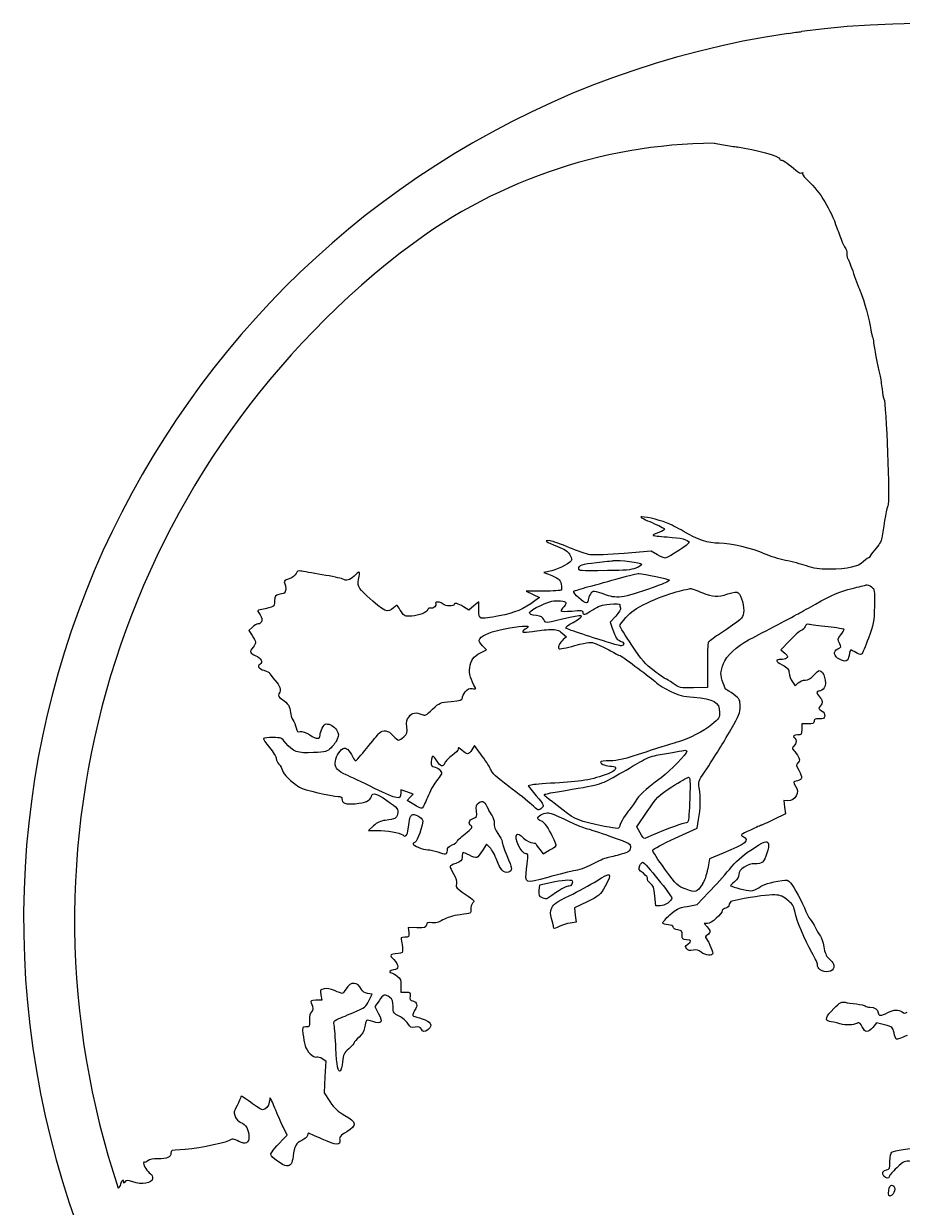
# Model space of a CAD drawing. Header units: millimetres. Extents: x -230 to 23, y -46 to 207.
# Drawn here: x -229.7 to -105.8, y 40.3 to 207.3 of the extents above; entities that cross this region are included whole.
import ezdxf

# ---------------------------------------------------------------- set-up
doc = ezdxf.new("R2010")
doc.units = ezdxf.units.MM
doc.layers.get('0').update_dxf_attribs({"linetype": 'CONTINUOUS'})

msp = doc.modelspace()

# ---------------------------------------------------------------- linework, layer by layer
for p, q in [((-132.31, 190.43), (-131.01, 190.21)), ((-141.23, 132.89), (-145.03, 132.57)), ((-140.34, 132.37), (-141.23, 132.89)), ((-155.24, 130.12), (-156.36, 129.89)), ((-156.36, 129.89), (-155.69, 129.62)), ((-158.87, 127.24), (-156.96, 126.35)), ((-156.42, 127.24), (-158.87, 127.24)), ((-112.83, 127.62), (-112.83, 127.62)), ((-165.53, 125.72), (-166.24, 125.15)), ((-165.53, 124.64), (-165.53, 125.72)), ((-156.96, 126.35), (-157.63, 125.85)), ((-166.94, 124.57), (-167.68, 125.03)), ((-166.24, 125.15), (-166.94, 124.57)), ((-146.21, 123.71), (-147, 122.85)), ((-197.48, 122.14), (-197.98, 121.68)), ((-147, 122.85), (-146.71, 122.01)), ((-197.98, 121.68), (-197.49, 120.96)), ((-153.76, 121.32), (-153.15, 120.81)), ((-153.15, 120.81), (-153.61, 120.41)), ((-121.68, 120.25), (-122.91, 118.96)), ((-165.3, 118.53), (-164.44, 118.97)), ((-164.44, 118.97), (-165, 119.53)), ((-122.91, 118.96), (-122.36, 118.47)), ((-133.27, 116.73), (-133.24, 113.66)), ((-133.24, 113.66), (-135.22, 113.61)), ((-121.29, 114.45), (-120.89, 113.89)), ((-120.89, 113.89), (-120.47, 114.29)), ((-119.97, 108.51), (-119.97, 107.74)), ((-119.1, 108.51), (-119.97, 108.51)), ((-166.16, 105.44), (-166.52, 104.86)), ((-165.06, 103.97), (-166.16, 105.44)), ((-176.54, 99.23), (-176.54, 98.78)), ((-175.67, 98.91), (-176.54, 99.23)), ((-174.81, 98.59), (-175.67, 98.91)), ((-175.21, 98.16), (-174.81, 98.59)), ((-157.95, 99.91), (-158.57, 99.78)), ((-158.57, 99.78), (-157.43, 98.38)), ((-175.62, 97.72), (-175.21, 98.16)), ((-174.69, 97.13), (-175.62, 97.72)), ((-122.51, 97.68), (-122.38, 96.74)), ((-121.92, 97.66), (-122.51, 97.68)), ((-143.21, 94.01), (-141.77, 96.14)), ((-122.26, 95.8), (-123.92, 95.01)), ((-122.38, 96.74), (-122.26, 95.8)), ((-180.37, 94.12), (-181.08, 93.45)), ((-142.78, 93.14), (-143.21, 94.01)), ((-137.83, 92.4), (-134.74, 93.82)), ((-134.74, 93.82), (-134.51, 95.04)), ((-181.08, 93.45), (-179.82, 93.49)), ((-164.44, 91.54), (-164.99, 90.65)), ((-163.95, 91.04), (-164.44, 91.54)), ((-156.94, 90.78), (-156.45, 90.2)), ((-156.45, 90.2), (-155.59, 90.69)), ((-131.05, 90.28), (-132.98, 89.49)), ((-132.98, 89.49), (-133.22, 88.08)), ((-157, 85), (-156.94, 85.8)), ((-156.94, 85.8), (-155.4, 86.14)), ((-140.57, 82.84), (-140.7, 84.23)), ((-134.74, 83.03), (-133.1, 84.73)), ((-150.25, 83.42), (-152.05, 82.55)), ((-152.05, 82.55), (-151.93, 81.55)), ((-139.92, 82.84), (-140.57, 82.84)), ((-136.14, 82.77), (-134.74, 83.03)), ((-151.8, 80.56), (-152.64, 80.42)), ((-151.93, 81.55), (-151.8, 80.56)), ((-133.75, 80.33), (-133.33, 79.88)), ((-133.26, 80.33), (-133.75, 80.33)), ((-175.48, 79.81), (-175.42, 79.1)), ((-174.26, 79.76), (-175.48, 79.81)), ((-187.83, 70.27), (-187.7, 69.52)), ((-180.6, 70.38), (-181.22, 70.48)), ((-181.03, 69.46), (-180.6, 70.38)), ((-176.51, 71.58), (-176.52, 70.67)), ((-176.52, 70.67), (-175.83, 70.67)), ((-187.7, 69.52), (-188.51, 69.52)), ((-179.6, 69.45), (-180.18, 68.62)), ((-180.18, 68.62), (-179.67, 67.62)), ((-109.4, 66.32), (-109.92, 65.7)), ((-108.27, 66.04), (-109.4, 66.32)), ((-187.62, 61.31), (-187.12, 60.99)), ((-187.12, 60.99), (-187.25, 58.73)), ((-187.25, 58.73), (-187.37, 56.48)), ((-187.37, 56.48), (-186.54, 55.23)), ((-193.21, 49.83), (-192.56, 50.51)), ((-192.56, 50.51), (-193.13, 51.66))]:
    msp.add_line(p, q)
for centre, radius, start, end in [((-103.32, 80.86), 126.43, -261.5563, 97.5768), ((-131.77, 117.88), 72.55, 90.4273, 128.1721), ((-103.32, 80.86), 119.24, 127.9265, 198.5041)]:
    msp.add_arc(centre, radius, start, end)
for centre, major_axis, ratio, start_param, end_param in [((-112.32, 109.97), (-5.49, 3.06), 0.158502, 6.005717, 6.738918), ((-127.1, 93.55), (-1.44, -0.67), 0.017486, 3.175556, 4.78404), ((-136.4, 93.53), (-1.49, 8.3), 0.362904, 3.491176, 3.933409), ((-115.28, 69.85), (-4.32, 2.65), 0.617582, 2.0811, 2.708379)]:
    msp.add_ellipse(centre, major_axis=major_axis, ratio=ratio, start_param=start_param, end_param=end_param)
for points in [[(-121.88, 205.92), (-121.12, 206.03), (-120.41, 206.13), (-119.99, 206.19)], [(-131.01, 190.21), (-130.3, 190.09), (-129.42, 189.95), (-129.05, 189.9)], [(-129.05, 189.9), (-126.44, 189.55), (-123.06, 188.59), (-123.06, 188.2)], [(-123.06, 188.2), (-123.06, 188.12), (-122.97, 188.05), (-122.86, 188.05)], [(-122.86, 188.05), (-122.61, 188.05), (-121.6, 187.36), (-120.81, 186.64)], [(-120.81, 186.64), (-120.44, 186.3), (-120.1, 186.14), (-119.96, 186.23)], [(-119.96, 186.23), (-119.82, 186.32), (-119.77, 186.3), (-119.84, 186.18)], [(-119.84, 186.18), (-119.91, 186.07), (-119.72, 185.77), (-119.44, 185.51)], [(-119.44, 185.51), (-117.59, 183.82), (-116.13, 181.59), (-115.18, 178.98)], [(-115.18, 178.98), (-114.97, 178.4), (-114.62, 177.46), (-114.42, 176.89)], [(-114.42, 176.89), (-114.21, 176.33), (-113.94, 175.77), (-113.82, 175.65)], [(-113.82, 175.65), (-113.7, 175.53), (-113.6, 175.16), (-113.6, 174.83)], [(-113.6, 174.83), (-113.6, 174.5), (-113.52, 174.15), (-113.43, 174.05)], [(-113.43, 174.05), (-113.34, 173.95), (-112.98, 173.04), (-112.64, 172.03)], [(-112.64, 172.03), (-112.29, 171.02), (-111.84, 169.82), (-111.64, 169.36)], [(-111.64, 169.36), (-111.23, 168.43), (-110.42, 165.47), (-110.21, 164.11)], [(-110.21, 164.11), (-110.14, 163.64), (-110.04, 163.17), (-109.98, 163.08)], [(-109.98, 163.08), (-109.92, 162.98), (-109.85, 162.63), (-109.82, 162.3)], [(-109.82, 162.3), (-109.77, 161.66), (-109.3, 159.19), (-108.96, 157.74)], [(-108.96, 157.74), (-108.84, 157.27), (-108.7, 156.35), (-108.64, 155.72)], [(-108.64, 155.72), (-108.58, 155.08), (-108.46, 154.46), (-108.37, 154.35)], [(-108.37, 154.35), (-108.04, 153.94), (-107.52, 139.6), (-107.81, 139.26)], [(-107.81, 139.26), (-107.93, 139.13), (-108.3, 137.17), (-108.68, 134.74)], [(-139.06, 136.88), (-140.17, 137.32), (-142.51, 137.85), (-142.66, 137.7)], [(-142.66, 137.7), (-142.71, 137.64), (-142, 137.28), (-141.08, 136.9)], [(-141.08, 136.9), (-140.16, 136.52), (-139.37, 136.11), (-139.33, 136)], [(-140.05, 135.54), (-140.49, 135.4), (-140.88, 135.22), (-140.93, 135.14)], [(-139.33, 136), (-139.3, 135.89), (-139.62, 135.68), (-140.05, 135.54)], [(-136.71, 135.7), (-137.45, 136.13), (-138.51, 136.67), (-139.06, 136.88)], [(-131.6, 134), (-133.24, 134), (-134.53, 134.43), (-136.71, 135.7)], [(-155.46, 134.33), (-156.46, 134.48), (-156.06, 134.17), (-154.43, 133.55)], [(-152.75, 133.36), (-153.85, 133.83), (-155.06, 134.27), (-155.46, 134.33)], [(-140.93, 135.14), (-140.98, 135.06), (-140.08, 134.95), (-138.94, 134.88)], [(-135.87, 134.09), (-135.81, 133.91), (-138.67, 132.05), (-139.22, 131.91)], [(-138.94, 134.88), (-136.96, 134.76), (-136.01, 134.52), (-135.87, 134.09)], [(-125.13, 132.47), (-126.99, 133.3), (-129.93, 134), (-131.6, 134)], [(-108.68, 134.74), (-108.75, 134.27), (-109.08, 133.7), (-109.64, 133.07)], [(-154.43, 133.55), (-153.41, 133.16), (-153, 132.89), (-152.74, 132.44)], [(-149.8, 132.38), (-150.33, 132.45), (-151.66, 132.89), (-152.75, 133.36)], [(-152.74, 132.44), (-152.56, 132.11), (-152.41, 131.77), (-152.41, 131.68)], [(-145.03, 132.57), (-147.12, 132.39), (-149.27, 132.31), (-149.8, 132.38)], [(-139.22, 131.91), (-139.35, 131.88), (-139.85, 132.08), (-140.34, 132.37)], [(-122.26, 131.58), (-123.15, 131.76), (-124.44, 132.16), (-125.13, 132.47)], [(-110.45, 131.97), (-110.52, 132.03), (-110.89, 131.78), (-111.27, 131.42)], [(-110.41, 132), (-110.36, 131.93), (-110.38, 131.92), (-110.45, 131.97)], [(-109.64, 133.07), (-110.11, 132.55), (-110.46, 132.06), (-110.41, 132)], [(-152.41, 131.68), (-152.41, 131.32), (-154.18, 130.35), (-155.24, 130.12)], [(-151.44, 130.4), (-151.44, 130.9), (-150.95, 131.07), (-148.93, 131.28)], [(-147.39, 130.13), (-151.51, 130.1), (-151.44, 130.09), (-151.44, 130.4)], [(-148.93, 131.28), (-147.81, 131.4), (-146.73, 131.52), (-146.52, 131.55)], [(-143.38, 130.48), (-144.03, 130.22), (-144.88, 130.15), (-147.39, 130.13)], [(-146.52, 131.55), (-145.76, 131.67), (-142.56, 131.24), (-142.56, 131.03)], [(-142.56, 131.03), (-142.56, 130.91), (-142.93, 130.66), (-143.38, 130.48)], [(-119.3, 130.79), (-120.04, 131.04), (-121.37, 131.4), (-122.26, 131.58)], [(-116.11, 130.33), (-117.59, 130.32), (-118.2, 130.41), (-119.3, 130.79)], [(-111.27, 131.42), (-112.09, 130.64), (-113.31, 130.37), (-116.11, 130.33)], [(-192.31, 128.98), (-192.95, 128.74), (-193.08, 128.62), (-192.94, 128.39)], [(-191.31, 129.72), (-191.42, 129.46), (-191.83, 129.15), (-192.31, 128.98)], [(-190.63, 130.07), (-191, 130.14), (-191.16, 130.06), (-191.31, 129.72)], [(-187.64, 129.55), (-189.02, 129.78), (-190.37, 130.01), (-190.63, 130.07)], [(-184.79, 128.96), (-184.98, 129.06), (-186.26, 129.32), (-187.64, 129.55)], [(-183.13, 129.36), (-183.73, 128.77), (-184.21, 128.65), (-184.79, 128.96)], [(-182.42, 129.32), (-182.26, 130.09), (-182.39, 130.1), (-183.13, 129.36)], [(-181.33, 126.6), (-182.61, 127.77), (-182.69, 127.98), (-182.42, 129.32)], [(-155.69, 129.62), (-154.32, 129.1), (-154.06, 128.89), (-153.92, 128.21)], [(-149.99, 127.89), (-148.93, 128.17), (-146.98, 128.7), (-145.66, 129.07)], [(-145.66, 129.07), (-144.34, 129.44), (-143.12, 129.74), (-142.96, 129.73)], [(-142.96, 129.73), (-142.17, 129.68), (-138.8, 128.96), (-138.65, 128.82)], [(-138.65, 128.82), (-138.56, 128.72), (-139.19, 128.39), (-140.09, 128.06)], [(-193, 126.96), (-193.13, 126.92), (-193.47, 126.84), (-193.76, 126.77)], [(-192.94, 128.39), (-192.68, 127.98), (-192.72, 127.05), (-193, 126.96)], [(-153.88, 127.39), (-153.93, 127.31), (-155.08, 127.24), (-156.42, 127.24)], [(-153.92, 128.21), (-153.85, 127.84), (-153.83, 127.47), (-153.88, 127.39)], [(-150.34, 125.59), (-150.67, 125.46), (-152.34, 127), (-152.1, 127.22)], [(-152.1, 127.22), (-152, 127.31), (-151.05, 127.61), (-149.99, 127.89)], [(-147.53, 126.68), (-149.33, 127.32), (-149.43, 127.32), (-149.78, 126.83)], [(-140.09, 128.06), (-144.88, 126.31), (-145.92, 126.12), (-147.53, 126.68)], [(-141.73, 125.59), (-140.46, 126.22), (-138.78, 126.85), (-137.66, 127.14)], [(-137.66, 127.14), (-136.62, 127.41), (-135.7, 127.62), (-135.64, 127.62)], [(-135.64, 127.62), (-135.57, 127.62), (-134.86, 127.36), (-134.06, 127.04)], [(-134.06, 127.04), (-132.36, 126.37), (-131.98, 126.35), (-130.38, 126.85)], [(-130.38, 126.85), (-129.52, 127.11), (-129.09, 127.16), (-128.92, 127.02)], [(-128.92, 127.02), (-128.48, 126.66), (-128.04, 124.97), (-128.17, 124.17)], [(-118.04, 125.4), (-115.67, 126.72), (-114.56, 127.19), (-112.83, 127.62)], [(-112.83, 127.62), (-111.93, 127.85), (-111.05, 128.07), (-110.88, 128.12)], [(-110.88, 128.12), (-110.71, 128.17), (-110.36, 128.05), (-110.11, 127.85)], [(-110.11, 127.85), (-109.67, 127.49), (-109.66, 127.4), (-109.71, 125.1)], [(-194.34, 125.85), (-194.4, 124.96), (-194.23, 125.06), (-196.4, 124.61)], [(-193.76, 126.77), (-194.21, 126.67), (-194.29, 126.55), (-194.34, 125.85)], [(-177.58, 124.89), (-178.4, 124.08), (-178.78, 124.26), (-181.33, 126.6)], [(-176.98, 125.17), (-177.03, 125.32), (-177.25, 125.22), (-177.58, 124.89)], [(-171.61, 125.49), (-171.42, 125.19), (-171.91, 124.71), (-172.3, 124.83)], [(-170.55, 125.4), (-170.82, 125.73), (-171.81, 125.82), (-171.61, 125.49)], [(-169.01, 125.35), (-169.01, 125.06), (-170.3, 125.1), (-170.55, 125.4)], [(-167.68, 125.03), (-168.42, 125.5), (-169.01, 125.64), (-169.01, 125.35)], [(-157.63, 125.85), (-159.16, 124.7), (-160.41, 124.18), (-162.65, 123.75)], [(-156.78, 125.23), (-155.76, 125.72), (-155.15, 125.89), (-154.4, 125.89)], [(-154.4, 125.89), (-153.23, 125.89), (-152.98, 125.64), (-153.54, 125.04)], [(-150.09, 126.03), (-150.09, 125.84), (-150.2, 125.64), (-150.34, 125.59)], [(-149.78, 126.83), (-149.95, 126.58), (-150.09, 126.23), (-150.09, 126.03)], [(-149.46, 124.61), (-148.64, 125.15), (-148.19, 125.29), (-147.05, 125.4)], [(-147.05, 125.4), (-146.18, 125.48), (-145.65, 125.45), (-145.65, 125.34)], [(-145.65, 125.34), (-145.65, 125.23), (-145.6, 125.02), (-145.54, 124.86)], [(-144.77, 123.52), (-144.06, 124.33), (-143.46, 124.74), (-141.73, 125.59)], [(-120.45, 124.06), (-119.92, 124.35), (-118.84, 124.96), (-118.04, 125.4)], [(-196.4, 124.61), (-196.81, 124.53), (-196.82, 124.49), (-196.57, 124.19)], [(-196.57, 124.19), (-195.95, 123.46), (-196.03, 122.61), (-196.73, 122.61)], [(-176.46, 124.31), (-176.7, 124.66), (-176.93, 125.05), (-176.98, 125.17)], [(-175, 123.73), (-175.97, 123.67), (-176.05, 123.7), (-176.46, 124.31)], [(-172.74, 124.65), (-172.92, 124.19), (-173.9, 123.79), (-175, 123.73)], [(-172.3, 124.83), (-172.49, 124.89), (-172.68, 124.82), (-172.74, 124.65)], [(-165.21, 123.44), (-165.46, 123.53), (-165.53, 123.81), (-165.53, 124.64)], [(-162.65, 123.75), (-163.88, 123.51), (-165.03, 123.37), (-165.21, 123.44)], [(-157.37, 123.78), (-158.85, 123.98), (-158.72, 124.3), (-156.78, 125.23)], [(-156.37, 123.23), (-156.51, 123.55), (-156.77, 123.7), (-157.37, 123.78)], [(-153.54, 125.04), (-153.77, 124.8), (-153.95, 124.54), (-153.95, 124.45)], [(-153.95, 124.45), (-153.95, 124.37), (-153.26, 124.36), (-152.41, 124.43)], [(-152.23, 122.83), (-150.28, 123.9), (-150.7, 124.03), (-153.72, 123.28)], [(-152.41, 124.43), (-151.07, 124.55), (-150.86, 124.52), (-150.86, 124.26)], [(-150.86, 124.26), (-150.86, 123.81), (-150.58, 123.88), (-149.46, 124.61)], [(-145.54, 124.86), (-145.47, 124.68), (-145.73, 124.23), (-146.21, 123.71)], [(-128.17, 124.17), (-128.31, 123.37), (-128.32, 123.36), (-131.73, 121.09)], [(-123.93, 122.21), (-122.55, 122.93), (-120.99, 123.76), (-120.45, 124.06)], [(-109.71, 125.1), (-109.77, 122.87), (-109.82, 122.6), (-110.56, 120.59)], [(-196.73, 122.61), (-196.87, 122.61), (-197.21, 122.4), (-197.48, 122.14)], [(-162.5, 121.8), (-160.8, 122.2), (-158.58, 122.45), (-158.58, 122.23)], [(-158.58, 122.23), (-158.58, 122.17), (-158.76, 122.01), (-158.97, 121.88)], [(-153.72, 123.28), (-156.1, 122.69), (-156.13, 122.69), (-156.37, 123.23)], [(-153.25, 122.02), (-153.34, 122.11), (-152.88, 122.47), (-152.23, 122.83)], [(-150.86, 121.15), (-152.08, 121.54), (-153.16, 121.93), (-153.25, 122.02)], [(-146.71, 122.01), (-146.25, 120.68), (-146.02, 120.33), (-145.53, 120.2)], [(-145.64, 122.32), (-145.64, 122.43), (-145.25, 122.97), (-144.77, 123.52)], [(-143.94, 119.61), (-144.87, 120.99), (-145.63, 122.21), (-145.64, 122.32)], [(-127.47, 120.36), (-126.9, 120.66), (-125.31, 121.49), (-123.93, 122.21)], [(-119.48, 122.25), (-119.55, 122.04), (-119.79, 121.79), (-120.03, 121.7)], [(-118.94, 122.54), (-119.24, 122.61), (-119.39, 122.53), (-119.48, 122.25)], [(-116.26, 122.2), (-117.5, 122.34), (-118.71, 122.49), (-118.94, 122.54)], [(-113.99, 121.83), (-113.99, 121.9), (-115.01, 122.06), (-116.26, 122.2)], [(-197.49, 120.96), (-196.91, 120.1), (-196.9, 119.95), (-197.39, 119.32)], [(-165.49, 120.34), (-165.32, 120.84), (-164.14, 121.42), (-162.5, 121.8)], [(-165, 119.53), (-165.31, 119.84), (-165.53, 120.21), (-165.49, 120.34)], [(-158.97, 121.88), (-159.7, 121.42), (-159.35, 121.31), (-157.96, 121.56)], [(-157.96, 121.56), (-157.19, 121.7), (-156.06, 121.82), (-155.46, 121.82)], [(-155.46, 121.82), (-154.55, 121.83), (-154.26, 121.75), (-153.76, 121.32)], [(-153.61, 120.41), (-154.11, 119.97), (-154.4, 119.39), (-154.24, 119.13)], [(-147.22, 119.98), (-148, 120.23), (-149.64, 120.75), (-150.86, 121.15)], [(-131.73, 121.09), (-132.43, 120.62), (-133.07, 120.14), (-133.15, 120.02)], [(-131.02, 117.02), (-130.63, 118.05), (-129.09, 119.49), (-127.47, 120.36)], [(-120.03, 121.7), (-120.26, 121.62), (-121.01, 120.96), (-121.68, 120.25)], [(-114.65, 119.88), (-114.92, 120.4), (-114.9, 120.47), (-114.46, 121.07)], [(-114.46, 121.07), (-114.2, 121.43), (-113.99, 121.77), (-113.99, 121.83)], [(-110.56, 120.59), (-111, 119.42), (-111.44, 118.4), (-111.54, 118.33)], [(-197.39, 119.32), (-197.92, 118.65), (-197.87, 118.5), (-197, 118.13)], [(-154.24, 119.13), (-154.19, 119.05), (-153.17, 119.24), (-151.99, 119.55)], [(-151.99, 119.55), (-149.86, 120.12), (-149.82, 120.12), (-148.96, 119.79)], [(-148.96, 119.79), (-148.49, 119.61), (-147.58, 119.17), (-146.95, 118.81)], [(-145.43, 119.52), (-145.63, 119.52), (-146.43, 119.72), (-147.22, 119.98)], [(-146.95, 118.81), (-146.32, 118.46), (-145.74, 118.17), (-145.65, 118.17)], [(-145.53, 120.2), (-144.99, 120.07), (-144.91, 119.52), (-145.43, 119.52)], [(-140.81, 116), (-142.02, 116.93), (-142.53, 117.51), (-143.94, 119.61)], [(-133.15, 120.02), (-133.23, 119.9), (-133.29, 118.42), (-133.27, 116.73)], [(-114.63, 117.62), (-115.48, 118.06), (-115.58, 118.77), (-114.85, 119.1)], [(-114.85, 119.1), (-114.38, 119.31), (-114.37, 119.35), (-114.65, 119.88)], [(-113.04, 118.94), (-113.11, 118.94), (-113.22, 118.59), (-113.29, 118.17)], [(-112.33, 118.57), (-112.65, 118.77), (-112.98, 118.94), (-113.04, 118.94)], [(-111.54, 118.33), (-111.64, 118.26), (-112, 118.37), (-112.33, 118.57)], [(-197, 118.13), (-196.24, 117.81), (-195.95, 117.2), (-196.42, 116.91)], [(-196.42, 116.91), (-196.84, 116.66), (-196.58, 116.29), (-195.84, 116.07)], [(-166.81, 116.4), (-166.65, 117.55), (-166.34, 117.99), (-165.3, 118.53)], [(-145.65, 118.17), (-145.46, 118.17), (-141.75, 115.42), (-140.66, 114.47)], [(-131.36, 115.64), (-131.36, 115.92), (-131.21, 116.54), (-131.02, 117.02)], [(-122.88, 117.59), (-123.73, 117.59), (-123.68, 117.34), (-122.73, 116.83)], [(-122.1, 117.79), (-122.25, 117.68), (-122.61, 117.59), (-122.88, 117.59)], [(-122.36, 118.47), (-121.89, 118.06), (-121.85, 117.95), (-122.1, 117.79)], [(-113.29, 118.17), (-113.42, 117.33), (-113.79, 117.18), (-114.63, 117.62)], [(-195.84, 116.07), (-195.42, 115.94), (-195.07, 115.77), (-195.07, 115.68)], [(-195.07, 115.68), (-195.07, 115.6), (-194.73, 115.15), (-194.3, 114.68)], [(-165.97, 113.52), (-166.68, 114.76), (-166.92, 115.6), (-166.81, 116.4)], [(-139.2, 114.89), (-139.3, 114.9), (-140.02, 115.4), (-140.81, 116)], [(-130.6, 113.34), (-130.8, 113.34), (-131.36, 115.03), (-131.36, 115.64)], [(-122.73, 116.83), (-121.94, 116.4), (-121.8, 116.24), (-121.74, 115.67)], [(-121.74, 115.67), (-121.71, 115.3), (-121.5, 114.75), (-121.29, 114.45)], [(-119.46, 114.69), (-119.04, 114.69), (-118.7, 114.88), (-118.26, 115.37)], [(-118.26, 115.37), (-117.92, 115.74), (-117.58, 116.04), (-117.51, 116.04)], [(-117.51, 116.04), (-116.84, 116.03), (-116.34, 114.28), (-116.8, 113.58)], [(-194.3, 114.68), (-193.51, 113.8), (-193.39, 113.39), (-193.73, 112.75)], [(-140.66, 114.47), (-140.19, 114.07), (-139.19, 113.44), (-138.43, 113.08)], [(-138.11, 114.22), (-138.62, 114.59), (-139.11, 114.89), (-139.2, 114.89)], [(-135.22, 113.61), (-137.19, 113.56), (-137.19, 113.56), (-138.11, 114.22)], [(-120.47, 114.29), (-120.23, 114.51), (-119.78, 114.69), (-119.46, 114.69)], [(-116.8, 113.58), (-116.96, 113.34), (-117.26, 113.15), (-117.47, 113.15)], [(-193.73, 112.75), (-193.89, 112.44), (-193.81, 112.31), (-193.25, 111.94)], [(-193.25, 111.94), (-192.47, 111.44), (-192.14, 110.91), (-192.1, 110.12)], [(-169.44, 111.68), (-168.09, 111.8), (-167.85, 111.87), (-167.85, 112.17)], [(-167.85, 112.17), (-167.85, 112.36), (-167.66, 112.75), (-167.44, 113.04)], [(-167.44, 113.04), (-167.12, 113.45), (-166.9, 113.55), (-166.47, 113.49)], [(-166.47, 113.49), (-166.16, 113.44), (-165.94, 113.46), (-165.97, 113.52)], [(-138.43, 113.08), (-137.3, 112.54), (-136.71, 112.4), (-135.22, 112.28)], [(-135.22, 112.28), (-132.38, 112.05), (-131.56, 111.57), (-131.56, 110.14)], [(-129.56, 112.66), (-130.05, 113.03), (-130.52, 113.34), (-130.6, 113.34)], [(-128.66, 110.97), (-128.66, 111.93), (-128.69, 112), (-129.56, 112.66)], [(-117.46, 112.33), (-117, 111.83), (-116.97, 111.46), (-117.37, 111.02)], [(-173.56, 109.83), (-173.11, 109.63), (-172.99, 109.69), (-172.05, 110.58)], [(-172.05, 110.58), (-171.03, 111.54), (-171.01, 111.55), (-169.44, 111.68)], [(-129.94, 107.75), (-128.81, 109.7), (-128.66, 110.09), (-128.66, 110.97)], [(-117.37, 111.02), (-117.64, 110.72), (-117.62, 110.66), (-117.17, 110.36)], [(-117.17, 110.36), (-116.83, 110.14), (-116.69, 109.89), (-116.73, 109.61)], [(-192.1, 110.12), (-192.09, 109.81), (-191.94, 109.34), (-191.77, 109.08)], [(-191.77, 109.08), (-191.59, 108.82), (-191.39, 108.32), (-191.31, 107.96)], [(-175.68, 108.09), (-175.78, 108.84), (-175.73, 109.09), (-175.38, 109.53)], [(-175.38, 109.53), (-174.93, 110.1), (-174.36, 110.2), (-173.56, 109.83)], [(-131.56, 110.14), (-131.56, 109.39), (-131.64, 109.27), (-132.67, 108.41)], [(-118.23, 108.87), (-118.23, 108.58), (-118.38, 108.51), (-119.1, 108.51)], [(-117.51, 109.21), (-118.1, 109.23), (-118.23, 109.16), (-118.23, 108.87)], [(-116.73, 109.61), (-116.78, 109.26), (-116.9, 109.19), (-117.51, 109.21)], [(-191.31, 107.96), (-191.19, 107.42), (-191.11, 107.34), (-190.74, 107.43)], [(-190.74, 107.43), (-190.45, 107.5), (-190, 107.34), (-189.38, 106.95)], [(-189.38, 106.95), (-188.41, 106.34), (-187.93, 106.33), (-187.93, 106.93)], [(-187.93, 106.93), (-187.93, 107.45), (-187.36, 108.51), (-187.09, 108.51)], [(-187.09, 108.51), (-186.46, 108.5), (-185.96, 108.21), (-185.61, 107.65)], [(-185.61, 107.65), (-185.26, 107.07), (-185.25, 106.96), (-185.5, 106.37)], [(-181.35, 105.08), (-180.57, 106.06), (-179.77, 107.01), (-179.59, 107.2)], [(-179.59, 107.2), (-179.03, 107.76), (-178.32, 107.63), (-177.64, 106.87)], [(-177.64, 106.87), (-177.32, 106.5), (-176.95, 106.2), (-176.84, 106.2)], [(-176.1, 106.69), (-175.61, 107.14), (-175.57, 107.27), (-175.68, 108.09)], [(-132.67, 108.41), (-133.83, 107.45), (-135.87, 106.4), (-137.35, 106)], [(-133.69, 101.7), (-131.98, 104.29), (-131.2, 105.54), (-129.94, 107.75)], [(-120.55, 106.97), (-121.12, 106.97), (-121.32, 106.72), (-120.94, 106.49)], [(-119.97, 107.74), (-119.97, 107.01), (-120, 106.97), (-120.55, 106.97)], [(-195.9, 106.47), (-195.96, 106.4), (-195.59, 105.83), (-195.06, 105.2)], [(-194.59, 106.58), (-195.24, 106.58), (-195.83, 106.53), (-195.9, 106.47)], [(-195.06, 105.2), (-194.53, 104.56), (-194.11, 103.86), (-194.11, 103.61)], [(-192.78, 105.81), (-193.38, 106.56), (-193.43, 106.58), (-194.59, 106.58)], [(-188.86, 104.46), (-191.07, 104.34), (-191.8, 104.59), (-192.78, 105.81)], [(-185.5, 106.37), (-185.65, 106.01), (-186.05, 105.45), (-186.38, 105.14)], [(-176.84, 106.2), (-176.72, 106.2), (-176.39, 106.42), (-176.1, 106.69)], [(-137.35, 106), (-137.82, 105.87), (-139.9, 105.21), (-141.97, 104.54)], [(-121.07, 105.38), (-121.3, 105.13), (-121.34, 104.97), (-121.19, 104.88)], [(-120.94, 106.49), (-120.64, 106.3), (-120.71, 105.79), (-121.07, 105.38)], [(-194.11, 103.61), (-194.11, 103.37), (-193.94, 103.01), (-193.73, 102.83)], [(-186.38, 105.14), (-186.95, 104.59), (-187.11, 104.55), (-188.86, 104.46)], [(-185.8, 102.98), (-185.8, 103.68), (-185.23, 104.73), (-184.68, 105.02)], [(-184.68, 105.02), (-184.27, 105.24), (-183.8, 104.83), (-183.3, 103.83)], [(-183.3, 103.83), (-183.16, 103.54), (-182.98, 103.3), (-182.91, 103.3)], [(-182.91, 103.3), (-182.83, 103.3), (-182.13, 104.1), (-181.35, 105.08)], [(-171.45, 103.3), (-172.02, 104.18), (-172.16, 104.16), (-172.23, 103.19)], [(-169.27, 104.07), (-169.74, 103.74), (-170.22, 103.25), (-170.33, 103)], [(-168.43, 104.99), (-168.43, 104.82), (-168.81, 104.4), (-169.27, 104.07)], [(-167.89, 104.78), (-168.3, 105.18), (-168.43, 105.23), (-168.43, 104.99)], [(-166.52, 104.86), (-166.96, 104.13), (-167.19, 104.12), (-167.89, 104.78)], [(-163.81, 101.99), (-163.89, 102.27), (-164.45, 103.17), (-165.06, 103.97)], [(-141.97, 104.54), (-145.1, 103.51), (-145.94, 103.3), (-147.03, 103.3)], [(-142.78, 103.15), (-142.01, 103.62), (-141.15, 103.97), (-140.46, 104.08)], [(-140.46, 104.08), (-139.86, 104.19), (-138.85, 104.36), (-138.22, 104.47)], [(-136.19, 104.64), (-136.19, 104.27), (-138.43, 101.95), (-139.8, 100.92)], [(-138.22, 104.47), (-137.58, 104.59), (-136.86, 104.72), (-136.62, 104.77)], [(-136.62, 104.77), (-136.38, 104.81), (-136.19, 104.76), (-136.19, 104.64)], [(-121.19, 104.88), (-121.08, 104.81), (-120.8, 104.45), (-120.58, 104.08)], [(-120.58, 104.08), (-120.21, 103.46), (-120.2, 103.39), (-120.49, 103.06)], [(-193.73, 102.83), (-193.53, 102.64), (-193.3, 102.24), (-193.24, 101.94)], [(-193.24, 101.94), (-193.12, 101.42), (-192.03, 100.35), (-190.81, 99.57)], [(-184.26, 101.32), (-185.42, 101.82), (-185.8, 102.23), (-185.8, 102.98)], [(-172.23, 103.19), (-172.27, 102.58), (-172.21, 102.5), (-171.69, 102.4)], [(-171.69, 102.4), (-171.08, 102.28), (-170.64, 101.7), (-170.87, 101.32)], [(-170.33, 103), (-170.63, 102.35), (-170.85, 102.41), (-171.45, 103.3)], [(-161.31, 99.69), (-162.99, 100.95), (-163.72, 101.62), (-163.81, 101.99)], [(-147.03, 103.3), (-147.81, 103.3), (-148.35, 103.22), (-148.35, 103.1)], [(-148.35, 103.1), (-148.35, 102.84), (-147.5, 102.53), (-146.79, 102.53)], [(-146.79, 102.53), (-146, 102.53), (-146.06, 102), (-146.89, 101.65)], [(-146.18, 101.19), (-144.99, 101.86), (-143.46, 102.74), (-142.78, 103.15)], [(-120.49, 103.06), (-120.79, 102.74), (-120.78, 102.66), (-120.39, 101.97)], [(-120.39, 101.97), (-119.82, 100.96), (-119.86, 100.65), (-120.55, 100.5)], [(-180.23, 99.41), (-181.97, 100.25), (-183.78, 101.11), (-184.26, 101.32)], [(-171.6, 100.34), (-171.92, 99.93), (-172.45, 98.94), (-172.77, 98.13)], [(-170.87, 101.32), (-170.95, 101.19), (-171.28, 100.75), (-171.6, 100.34)], [(-154.14, 100.2), (-155.9, 100.12), (-157.61, 99.99), (-157.95, 99.91)], [(-154.42, 98.94), (-148.15, 99.99), (-148.52, 99.89), (-146.18, 101.19)], [(-146.89, 101.65), (-149.09, 100.73), (-150.98, 100.36), (-154.14, 100.2)], [(-139.8, 100.92), (-142.32, 99.01), (-142.8, 98.56), (-143.49, 97.51)], [(-138.28, 99.63), (-137.15, 100.37), (-136.1, 100.98), (-135.95, 100.98)], [(-135.95, 100.98), (-135.72, 100.98), (-135.69, 100.49), (-135.76, 97.94)], [(-134.43, 99.47), (-134.57, 100.31), (-134.53, 100.43), (-133.69, 101.7)], [(-120.55, 100.5), (-121.2, 100.36), (-121.24, 100.27), (-120.83, 99.74)], [(-190.81, 99.57), (-190.28, 99.23), (-186.3, 98.28), (-185.39, 98.28)], [(-180.69, 98.28), (-180.5, 98.88), (-180, 98.75), (-178.51, 97.71)], [(-176.54, 98.78), (-176.54, 97.74), (-176.91, 97.81), (-180.23, 99.41)], [(-158.09, 97.14), (-158.56, 97.57), (-160.01, 98.72), (-161.31, 99.69)], [(-153.65, 96.35), (-156.18, 98.28), (-156.37, 98.44), (-156.26, 98.55)], [(-156.26, 98.55), (-156.2, 98.61), (-155.37, 98.78), (-154.42, 98.94)], [(-141.77, 96.14), (-140.39, 98.19), (-140.27, 98.32), (-138.28, 99.63)], [(-134.51, 95.04), (-134.24, 96.42), (-134.21, 98.16), (-134.43, 99.47)], [(-120.83, 99.74), (-120.2, 98.9), (-120.87, 97.63), (-121.92, 97.66)], [(-185.39, 98.28), (-185.02, 98.28), (-184.84, 98.18), (-184.84, 97.98)], [(-184.84, 97.98), (-184.84, 97.32), (-184.36, 97.13), (-182.98, 97.25)], [(-182.98, 97.25), (-181.54, 97.37), (-180.88, 97.67), (-180.69, 98.28)], [(-178.51, 97.71), (-176.91, 96.58), (-176.86, 96.51), (-177.02, 95.78)], [(-173.55, 96.6), (-173.66, 96.57), (-174.17, 96.81), (-174.69, 97.13)], [(-172.77, 98.13), (-173.09, 97.33), (-173.44, 96.64), (-173.55, 96.6)], [(-165.87, 96.21), (-165.95, 96.95), (-165.9, 97.11), (-165.52, 97.38)], [(-165.52, 97.38), (-164.98, 97.76), (-164.64, 97.54), (-164.23, 96.54)], [(-156.63, 96.66), (-157.1, 96.24), (-157.13, 96.24), (-158.09, 97.14)], [(-157.43, 98.38), (-156.34, 97.05), (-156.3, 96.96), (-156.63, 96.66)], [(-143.49, 97.51), (-143.87, 96.93), (-144.24, 96.4), (-144.3, 96.35)], [(-135.76, 97.94), (-135.81, 96.27), (-135.93, 94.8), (-136.02, 94.69)], [(-177.02, 95.78), (-177.15, 95.17), (-177.29, 95.1), (-178.73, 94.9)], [(-175.48, 93.7), (-175.27, 95.26), (-175.23, 95.42), (-175.01, 95.64)], [(-175.01, 95.64), (-174.7, 95.95), (-173.45, 95.3), (-173.45, 94.83)], [(-166.33, 95.16), (-165.8, 95.34), (-165.78, 95.4), (-165.87, 96.21)], [(-164.23, 96.54), (-164.08, 96.17), (-163.82, 95.72), (-163.65, 95.53)], [(-163.65, 95.53), (-163.48, 95.34), (-163.36, 94.89), (-163.37, 94.51)], [(-156.7, 94.79), (-157.34, 95.02), (-157.37, 95.26), (-156.8, 95.66)], [(-156.8, 95.66), (-156.57, 95.83), (-156.15, 95.96), (-155.89, 95.95)], [(-155.89, 95.95), (-155.35, 95.94), (-155.25, 95.9), (-152.7, 94.7)], [(-147.79, 94.05), (-151.55, 94.83), (-151.79, 94.93), (-153.65, 96.35)], [(-144.3, 96.35), (-144.62, 96.09), (-145.65, 94.41), (-145.65, 94.16)], [(-178.73, 94.9), (-179.42, 94.81), (-179.85, 94.61), (-180.37, 94.12)], [(-176.26, 92.84), (-175.84, 92.48), (-175.61, 92.73), (-175.48, 93.7)], [(-173.45, 94.83), (-173.45, 94.13), (-174.23, 91.95), (-174.51, 91.84)], [(-167.46, 93), (-166.5, 93.78), (-166.35, 93.97), (-166.6, 94.15)], [(-166.6, 94.15), (-167.05, 94.49), (-166.93, 94.94), (-166.33, 95.16)], [(-163.37, 94.51), (-163.39, 94.03), (-163.23, 93.59), (-162.83, 93.03)], [(-155.34, 93.05), (-155.95, 94.19), (-156.31, 94.65), (-156.7, 94.79)], [(-152.7, 94.7), (-151.74, 94.26), (-150.7, 93.84), (-150.38, 93.77)], [(-150.38, 93.77), (-150.06, 93.7), (-148.52, 93.19), (-146.95, 92.63)], [(-145.65, 94.16), (-145.65, 93.67), (-145.9, 93.65), (-147.79, 94.05)], [(-136.63, 94.46), (-136.96, 94.45), (-139.85, 93.35), (-142.12, 92.36)], [(-136.02, 94.69), (-136.12, 94.57), (-136.39, 94.47), (-136.63, 94.46)], [(-127.21, 93.53), (-128.62, 92.87), (-128.68, 92.82), (-128.25, 92.61)], [(-123.92, 95.01), (-124.84, 94.58), (-125.62, 94.23), (-125.66, 94.23)], [(-179.82, 93.49), (-178.61, 93.52), (-176.63, 93.16), (-176.26, 92.84)], [(-169.3, 91.44), (-168.93, 91.6), (-168.62, 91.8), (-168.62, 91.89)], [(-168.62, 91.89), (-168.62, 91.99), (-168.1, 92.49), (-167.46, 93)], [(-162.83, 93.03), (-162.51, 92.59), (-162.25, 92.08), (-162.25, 91.9)], [(-162.25, 91.9), (-162.25, 91.71), (-161.95, 90.83), (-161.58, 89.95)], [(-158.86, 90.17), (-159.52, 90.17), (-160.63, 92.46), (-160.18, 92.9)], [(-160.18, 92.9), (-160.04, 93.04), (-159.75, 92.9), (-159.21, 92.41)], [(-159.21, 92.41), (-158.74, 91.99), (-158.24, 91.72), (-157.93, 91.72)], [(-154.62, 91.34), (-154.57, 91.43), (-154.89, 92.2), (-155.34, 93.05)], [(-146.95, 92.63), (-144.11, 91.63), (-144.09, 91.62), (-144.15, 91.06)], [(-142.12, 92.36), (-142.26, 92.3), (-142.53, 92.62), (-142.78, 93.14)], [(-140.98, 90.69), (-140.95, 90.84), (-139.53, 91.61), (-137.83, 92.4)], [(-128.25, 92.61), (-127.22, 92.1), (-127.84, 91.58), (-131.05, 90.28)], [(-127.14, 90.72), (-125.29, 91.96), (-124.86, 92.12), (-124.67, 91.6)], [(-174.51, 91.84), (-174.67, 91.78), (-174.8, 91.66), (-174.8, 91.58)], [(-174.8, 91.58), (-174.79, 91.32), (-173.36, 90.75), (-172.73, 90.75)], [(-172.73, 90.75), (-172.41, 90.75), (-171.78, 90.62), (-171.33, 90.46)], [(-171.33, 90.46), (-170.19, 90.06), (-169.97, 90.09), (-169.97, 90.67)], [(-169.97, 90.67), (-169.97, 91.05), (-169.82, 91.22), (-169.3, 91.44)], [(-167.73, 90.37), (-167.78, 90.37), (-167.85, 90.08), (-167.89, 89.74)], [(-166.86, 89.97), (-167.29, 90.19), (-167.68, 90.37), (-167.73, 90.37)], [(-164.99, 90.65), (-165.3, 90.17), (-165.66, 89.72), (-165.81, 89.67)], [(-163, 89.27), (-163.25, 89.97), (-163.67, 90.77), (-163.95, 91.04)], [(-158.78, 88.06), (-158.53, 89.99), (-158.54, 90.17), (-158.86, 90.17)], [(-157.93, 91.72), (-157.65, 91.72), (-157.43, 91.64), (-157.43, 91.54)], [(-157.43, 91.54), (-157.43, 91.44), (-157.21, 91.1), (-156.94, 90.78)], [(-155.59, 90.69), (-155.11, 90.95), (-154.68, 91.24), (-154.62, 91.34)], [(-144.15, 91.06), (-144.2, 90.54), (-144.31, 90.46), (-145.46, 90.12)], [(-139.28, 88.03), (-140.25, 89.33), (-141.01, 90.53), (-140.98, 90.69)], [(-130.18, 87.97), (-129.26, 89.09), (-128.42, 89.85), (-127.14, 90.72)], [(-124.67, 91.6), (-124.51, 91.19), (-125.11, 89.32), (-125.5, 89)], [(-168.77, 88.83), (-169.22, 88.67), (-169.59, 88.47), (-169.59, 88.38)], [(-167.89, 89.74), (-167.94, 89.19), (-168.05, 89.07), (-168.77, 88.83)], [(-165.81, 89.67), (-165.96, 89.61), (-166.43, 89.75), (-166.86, 89.97)], [(-161.33, 87.6), (-162.02, 87.41), (-162.52, 87.91), (-163, 89.27)], [(-161.58, 89.95), (-160.79, 88.08), (-160.75, 87.75), (-161.33, 87.6)], [(-149.38, 88.76), (-150.08, 88.38), (-151.19, 87.96), (-151.86, 87.84)], [(-147.41, 89.61), (-147.8, 89.53), (-148.68, 89.15), (-149.38, 88.76)], [(-145.46, 90.12), (-146.15, 89.92), (-147.03, 89.69), (-147.41, 89.61)], [(-142.31, 87.43), (-142.98, 87.96), (-143.01, 88.04), (-142.8, 88.51)], [(-142.8, 88.51), (-142.67, 88.79), (-142.5, 89.01), (-142.42, 89.01)], [(-142.42, 89.01), (-142.13, 89.01), (-138.32, 84.3), (-138.31, 83.94)], [(-126.55, 88.77), (-127.61, 88.81), (-128.85, 87.99), (-128.85, 87.26)], [(-125.5, 89), (-125.67, 88.86), (-126.14, 88.75), (-126.55, 88.77)], [(-169.59, 88.38), (-169.59, 88.29), (-169.36, 87.83), (-169.08, 87.35)], [(-169.08, 87.35), (-168.72, 86.74), (-168.61, 86.33), (-168.69, 85.94)], [(-155.77, 86.85), (-159.05, 85.94), (-159.06, 85.94), (-158.78, 88.06)], [(-151.86, 87.84), (-152.53, 87.71), (-154.29, 87.27), (-155.77, 86.85)], [(-148.88, 86.39), (-146.84, 87.68), (-146.63, 87.53), (-147.71, 85.61)], [(-141.72, 86.65), (-141.65, 86.76), (-141.92, 87.11), (-142.31, 87.43)], [(-136.28, 85.18), (-137.51, 85.64), (-137.56, 85.68), (-139.28, 88.03)], [(-133.1, 84.73), (-132.2, 85.66), (-130.89, 87.12), (-130.18, 87.97)], [(-128.85, 87.26), (-128.85, 86.89), (-129.04, 86.58), (-129.47, 86.24)], [(-168.69, 85.94), (-168.79, 85.43), (-168.69, 85.32), (-167.44, 84.49)], [(-152.78, 85.63), (-153, 85.76), (-154.3, 85.02), (-155.8, 83.91)], [(-155.4, 86.14), (-153.79, 86.5), (-152.56, 86.59), (-152.35, 86.38)], [(-152.35, 86.38), (-152.18, 86.21), (-152.58, 85.51), (-152.78, 85.63)], [(-152.76, 84.27), (-151.55, 84.85), (-149.81, 85.8), (-148.88, 86.39)], [(-147.71, 85.61), (-148.44, 84.31), (-148.49, 84.27), (-150.25, 83.42)], [(-141.34, 86.04), (-141.62, 86.26), (-141.79, 86.53), (-141.72, 86.65)], [(-140.7, 84.23), (-140.81, 85.43), (-140.91, 85.69), (-141.34, 86.04)], [(-133.98, 85.91), (-134.83, 84.68), (-134.88, 84.67), (-136.28, 85.18)], [(-129.47, 86.24), (-129.82, 85.97), (-130.05, 85.72), (-130, 85.68)], [(-130, 85.68), (-129.74, 85.49), (-127.68, 84.96), (-127.16, 84.96)], [(-127.16, 84.96), (-126.83, 84.96), (-126.33, 85.15), (-126.02, 85.4)], [(-126.02, 85.4), (-125.49, 85.83), (-124.38, 86.18), (-122.75, 86.43)], [(-122.75, 86.43), (-122.08, 86.53), (-121.89, 86.48), (-121.55, 86.11)], [(-121.55, 86.11), (-121.12, 85.65), (-119.83, 83.22), (-119.39, 82.06)], [(-167.44, 84.49), (-166.15, 83.63), (-166.09, 83.56), (-166.4, 83.23)], [(-156.55, 83.96), (-157, 84.16), (-157.05, 84.28), (-157, 85)], [(-155.8, 83.91), (-155.96, 83.79), (-156.23, 83.81), (-156.55, 83.96)], [(-155.22, 82.54), (-154.97, 83.13), (-154.67, 83.34), (-152.76, 84.27)], [(-138.31, 83.94), (-138.31, 83.52), (-139.3, 82.84), (-139.92, 82.84)], [(-129.77, 83.51), (-130.04, 83.45), (-130.2, 83.26), (-130.2, 83.03)], [(-124.13, 84.38), (-125.12, 84.38), (-127.51, 84.01), (-129.77, 83.51)], [(-122.04, 83.71), (-122.83, 84.31), (-123.05, 84.38), (-124.13, 84.38)], [(-120.96, 82.07), (-121.13, 82.88), (-121.3, 83.15), (-122.04, 83.71)], [(-166.65, 82.33), (-166.6, 81.78), (-166.6, 81.78), (-168.15, 81.58)], [(-166.4, 83.23), (-166.58, 83.03), (-166.69, 82.64), (-166.65, 82.33)], [(-155.27, 81.04), (-155.46, 81.71), (-155.45, 81.98), (-155.22, 82.54)], [(-138.58, 81.56), (-137.65, 82.4), (-137.38, 82.54), (-136.14, 82.77)], [(-131.17, 82.18), (-131.17, 81.73), (-132.76, 80.33), (-133.26, 80.33)], [(-130.69, 82.53), (-130.95, 82.46), (-131.17, 82.3), (-131.17, 82.18)], [(-130.2, 83.03), (-130.2, 82.79), (-130.38, 82.61), (-130.69, 82.53)], [(-118.53, 76.26), (-119.55, 78.04), (-120.66, 80.68), (-120.96, 82.07)], [(-119.39, 82.06), (-119.25, 81.69), (-118.99, 81.21), (-118.8, 81)], [(-172.14, 80.45), (-172.72, 80.55), (-172.83, 80.5), (-172.92, 80.14)], [(-170.59, 80.86), (-171.26, 80.46), (-171.62, 80.37), (-172.14, 80.45)], [(-168.15, 81.58), (-169.21, 81.44), (-169.99, 81.21), (-170.59, 80.86)], [(-155.01, 80.04), (-155.03, 80.14), (-155.15, 80.6), (-155.27, 81.04)], [(-152.64, 80.42), (-153.09, 80.34), (-153.79, 80.12), (-154.19, 79.91)], [(-139.58, 80.42), (-139.6, 80.53), (-139.15, 81.04), (-138.58, 81.56)], [(-138.83, 80.17), (-139.22, 80.2), (-139.56, 80.32), (-139.58, 80.42)], [(-138.12, 79.84), (-138.12, 80.01), (-138.38, 80.13), (-138.83, 80.17)], [(-118.8, 81), (-118.61, 80.79), (-118.27, 80.23), (-118.03, 79.75)], [(-175.42, 79.1), (-175.37, 78.43), (-175.39, 78.4), (-175.97, 78.4)], [(-172.92, 80.14), (-173.02, 79.76), (-173.14, 79.72), (-174.26, 79.76)], [(-154.94, 79.7), (-154.96, 79.78), (-154.99, 79.93), (-155.01, 80.04)], [(-154.19, 79.91), (-154.59, 79.71), (-154.93, 79.61), (-154.94, 79.7)], [(-137.47, 79.45), (-137.84, 79.52), (-138.12, 79.69), (-138.12, 79.84)], [(-136.84, 78.72), (-136.81, 79.26), (-136.88, 79.34), (-137.47, 79.45)], [(-136.24, 78.05), (-136.81, 78.1), (-136.86, 78.16), (-136.84, 78.72)], [(-133.31, 78.72), (-133.55, 78.55), (-133.63, 78.39), (-133.51, 78.31)], [(-133.33, 79.88), (-132.8, 79.32), (-132.8, 79.07), (-133.31, 78.72)], [(-118.03, 79.75), (-117.79, 79.27), (-117.47, 78.74), (-117.33, 78.57)], [(-117.33, 78.57), (-117.18, 78.4), (-116.97, 77.73), (-116.86, 77.07)], [(-175.97, 78.4), (-176.54, 78.4), (-176.57, 78.36), (-176.45, 77.87)], [(-176.45, 77.87), (-176.37, 77.57), (-176.3, 77.07), (-176.28, 76.76)], [(-136.2, 76.77), (-136.43, 77.05), (-136.41, 77.14), (-136.04, 77.44)], [(-136.04, 77.44), (-135.47, 77.9), (-135.49, 77.97), (-136.24, 78.05)], [(-133.51, 78.31), (-133.27, 78.16), (-132.52, 76.53), (-132.52, 76.15)], [(-116.86, 77.07), (-116.71, 76.24), (-116.51, 75.76), (-116.18, 75.45)], [(-176.92, 76.12), (-178.12, 76.02), (-178.18, 75.94), (-177.52, 75.26)], [(-177.52, 75.26), (-176.77, 74.5), (-176.79, 73.89), (-177.55, 73.8)], [(-176.28, 76.76), (-176.25, 76.23), (-176.31, 76.17), (-176.92, 76.12)], [(-135.3, 76.58), (-135.77, 76.49), (-136.01, 76.54), (-136.2, 76.77)], [(-134.14, 76.29), (-134.53, 76.6), (-134.82, 76.67), (-135.3, 76.58)], [(-132.52, 76.15), (-132.52, 75.74), (-133.56, 75.83), (-134.14, 76.29)], [(-117.74, 74.56), (-117.68, 74.65), (-118.04, 75.41), (-118.53, 76.26)], [(-116.18, 75.45), (-115.46, 74.79), (-115.29, 74.4), (-115.53, 73.96)], [(-177.55, 73.8), (-178.07, 73.74), (-178.32, 73.38), (-177.84, 73.38)], [(-117.54, 73.99), (-117.7, 74.22), (-117.79, 74.48), (-117.74, 74.56)], [(-115.53, 73.96), (-115.83, 73.4), (-117.14, 73.42), (-117.54, 73.99)], [(-182.08, 71.06), (-182.63, 72.16), (-183.62, 72.2), (-184.25, 71.14)], [(-177.84, 73.38), (-177.71, 73.38), (-177.35, 73.17), (-177.04, 72.93)], [(-177.04, 72.93), (-176.57, 72.55), (-176.49, 72.36), (-176.51, 71.58)], [(-187.37, 71.15), (-187.93, 71.03), (-187.95, 70.99), (-187.83, 70.27)], [(-185.89, 70.88), (-186.51, 71.15), (-186.97, 71.24), (-187.37, 71.15)], [(-184.81, 70.48), (-184.91, 70.48), (-185.39, 70.66), (-185.89, 70.88)], [(-184.25, 71.14), (-184.46, 70.78), (-184.71, 70.48), (-184.81, 70.48)], [(-181.22, 70.48), (-181.63, 70.54), (-181.92, 70.74), (-182.08, 71.06)], [(-178.1, 69.92), (-178.78, 70.44), (-178.97, 70.38), (-179.6, 69.45)], [(-175.83, 70.67), (-175.18, 70.67), (-175.15, 70.64), (-175.23, 70.11)], [(-188.51, 69.52), (-189.21, 69.52), (-189.3, 69.47), (-189.18, 69.18)], [(-189.18, 69.18), (-188.85, 68.38), (-188.85, 68.1), (-189.15, 67.87)], [(-183.3, 67.76), (-181.53, 68.5), (-181.44, 68.57), (-181.03, 69.46)], [(-177.62, 68.62), (-177.63, 69.38), (-177.73, 69.63), (-178.1, 69.92)], [(-176.77, 67.28), (-177.58, 67.67), (-177.6, 67.71), (-177.62, 68.62)], [(-175.23, 70.11), (-175.3, 69.64), (-175.23, 69.52), (-174.85, 69.43)], [(-174.85, 69.43), (-174.2, 69.26), (-174.12, 68.85), (-174.59, 68.06)], [(-115.45, 68.34), (-114.53, 69.26), (-114.34, 69.36), (-113.86, 69.23)], [(-113.86, 69.23), (-113.56, 69.15), (-112.83, 69.05), (-112.25, 69)], [(-112.25, 69), (-111.67, 68.94), (-111.1, 68.82), (-111, 68.73)], [(-111, 68.73), (-110.9, 68.63), (-110.61, 68.55), (-110.36, 68.55)], [(-110.36, 68.55), (-109.69, 68.55), (-109.16, 68.2), (-109.16, 67.77)], [(-189.15, 67.87), (-189.39, 67.7), (-189.46, 67.39), (-189.43, 66.69)], [(-185.93, 65.99), (-186.02, 66.51), (-185.97, 66.64), (-185.58, 66.8)], [(-185.58, 66.8), (-185.33, 66.91), (-184.3, 67.34), (-183.3, 67.76)], [(-179.67, 67.62), (-179.03, 66.37), (-179.2, 66.14), (-180.46, 66.52)], [(-175.55, 66.25), (-175.77, 66.6), (-176.31, 67.06), (-176.77, 67.28)], [(-174.59, 68.06), (-174.88, 67.57), (-174.92, 67.36), (-174.75, 67.3)], [(-174.75, 67.3), (-174.62, 67.25), (-174.06, 67.07), (-173.5, 66.9)], [(-173.5, 66.9), (-172.3, 66.52), (-171.99, 65.97), (-172.67, 65.42)], [(-116.06, 66.54), (-116.76, 66.68), (-116.58, 67.23), (-115.45, 68.34)], [(-109.16, 67.77), (-109.16, 67.29), (-108.77, 67.29), (-107.81, 67.78)], [(-107.81, 67.78), (-106.93, 68.23), (-106.31, 68.26), (-105.81, 67.88)], [(-105.81, 67.88), (-105.54, 67.67), (-105.37, 67.66), (-105.11, 67.82)], [(-189.92, 65.76), (-190.46, 65.77), (-190.46, 65.76), (-190.34, 64.79)], [(-189.43, 66.69), (-189.38, 65.77), (-189.39, 65.75), (-189.92, 65.76)], [(-185.7, 62.76), (-185.77, 64.19), (-185.87, 65.64), (-185.93, 65.99)], [(-181.65, 65.62), (-181.72, 65.14), (-181.98, 64.72), (-182.43, 64.32)], [(-180.46, 66.52), (-181.47, 66.83), (-181.44, 66.85), (-181.65, 65.62)], [(-174.5, 65.72), (-175.1, 65.62), (-175.2, 65.67), (-175.55, 66.25)], [(-173.64, 65.45), (-173.79, 65.75), (-173.97, 65.8), (-174.5, 65.72)], [(-172.67, 65.42), (-173.22, 64.98), (-173.39, 64.99), (-173.64, 65.45)], [(-114.6, 66.22), (-115.16, 66.35), (-115.82, 66.49), (-116.06, 66.54)], [(-111.42, 65.76), (-111.65, 66.24), (-111.84, 66.4), (-112.05, 66.32)], [(-109.92, 65.7), (-110.6, 64.89), (-111.02, 64.91), (-111.42, 65.76)], [(-106.94, 64.94), (-107.13, 65.73), (-107.17, 65.76), (-108.27, 66.04)], [(-190.34, 64.79), (-190.27, 64.26), (-190.13, 63.5), (-190.03, 63.11)], [(-183.1, 63.56), (-183.1, 63.46), (-183.45, 63.07), (-183.86, 62.69)], [(-182.43, 64.32), (-182.8, 64), (-183.1, 63.66), (-183.1, 63.56)], [(-106.63, 64.03), (-106.69, 64.09), (-106.83, 64.5), (-106.94, 64.94)], [(-105.09, 64.57), (-105.87, 64.21), (-106.57, 63.96), (-106.63, 64.03)], [(-190.03, 63.11), (-189.83, 62.32), (-188.85, 61.36), (-188.4, 61.53)], [(-185.05, 59.56), (-185.39, 59.35), (-185.57, 60.26), (-185.7, 62.76)], [(-183.86, 62.69), (-184.54, 62.08), (-184.64, 61.88), (-184.76, 60.83)], [(-188.4, 61.53), (-188.25, 61.59), (-187.89, 61.49), (-187.62, 61.31)], [(-184.76, 60.83), (-184.83, 60.19), (-184.96, 59.62), (-185.05, 59.56)], [(-199.13, 55.9), (-199.13, 55.74), (-199.36, 55.19), (-199.64, 54.66)], [(-197.74, 55.13), (-198.64, 55.82), (-199.13, 56.09), (-199.13, 55.9)], [(-196.05, 54.08), (-196.22, 54.07), (-196.98, 54.55), (-197.74, 55.13)], [(-195.1, 55.13), (-195.17, 54.51), (-195.56, 54.09), (-196.05, 54.08)], [(-194.98, 55.77), (-195.01, 55.74), (-195.06, 55.45), (-195.1, 55.13)], [(-194.31, 54.32), (-194.65, 55.15), (-194.95, 55.8), (-194.98, 55.77)], [(-186.54, 55.23), (-185.87, 54.23), (-185.46, 53.85), (-184.45, 53.28)], [(-199.64, 54.66), (-200.11, 53.8), (-200.13, 53.66), (-199.9, 53.1)], [(-193.13, 51.66), (-193.44, 52.3), (-193.97, 53.49), (-194.31, 54.32)], [(-199.9, 53.1), (-199.74, 52.72), (-199.43, 52.41), (-199.09, 52.29)], [(-199.09, 52.29), (-198.43, 52.06), (-197.97, 51.25), (-197.97, 50.34)], [(-184.45, 53.28), (-182.74, 52.32), (-182.69, 51.89), (-184.16, 50.98)], [(-197.97, 50.34), (-197.97, 49.32), (-198.36, 49.12), (-199.38, 49.61)], [(-189.71, 50.44), (-189.76, 50.24), (-190.13, 49.93), (-190.52, 49.75)], [(-189.58, 50.79), (-189.6, 50.79), (-189.66, 50.63), (-189.71, 50.44)], [(-187.63, 49.93), (-188.68, 50.4), (-189.56, 50.79), (-189.58, 50.79)], [(-184.16, 50.98), (-185.05, 50.43), (-185.23, 50.23), (-185.16, 49.86)], [(-200.86, 49.7), (-201.73, 49.27), (-206.05, 48.45), (-207.67, 48.42)], [(-199.38, 49.61), (-200.18, 50), (-200.25, 50), (-200.86, 49.7)], [(-194.88, 47.76), (-194.88, 47.99), (-194.49, 48.47), (-193.21, 49.83)], [(-190.52, 49.75), (-191.29, 49.38), (-191.55, 48.91), (-191.73, 47.52)], [(-185.16, 49.86), (-185.01, 49), (-185.6, 49.02), (-187.63, 49.93)], [(-107.23, 48.08), (-106.88, 48.3), (-104.97, 48.62), (-102.6, 48.85)], [(-212.21, 46.87), (-212.41, 46.69), (-212.63, 46.6), (-212.7, 46.67)], [(-210.77, 47.16), (-211.55, 47.19), (-211.95, 47.11), (-212.21, 46.87)], [(-208.97, 47.96), (-208.97, 47.36), (-209.51, 47.12), (-210.77, 47.16)], [(-207.67, 48.42), (-208.88, 48.39), (-208.97, 48.36), (-208.97, 47.96)], [(-192.65, 46.16), (-193.15, 46.16), (-194.88, 47.4), (-194.88, 47.76)], [(-191.73, 47.52), (-191.87, 46.47), (-192.08, 46.16), (-192.65, 46.16)], [(-107.97, 45.61), (-107.56, 45.67), (-107.52, 45.77), (-107.52, 46.79)], [(-107.52, 46.79), (-107.52, 47.57), (-107.43, 47.96), (-107.23, 48.08)], [(-104.49, 46.79), (-105.49, 46.87), (-105.52, 46.86), (-106.56, 45.88)], [(-212.7, 46.67), (-212.78, 46.74), (-212.83, 46.67), (-212.83, 46.52)], [(-212.83, 46.52), (-212.83, 46.18), (-212.3, 45.37), (-211.86, 45.05)], [(-108.39, 44.7), (-108.71, 45.1), (-108.51, 45.53), (-107.97, 45.61)], [(-106.56, 45.88), (-107.14, 45.34), (-107.62, 44.79), (-107.62, 44.66)], [(-216.07, 43.6), (-216.15, 43.32), (-216.25, 43.13), (-216.39, 43.02)], [(-215.72, 44.12), (-215.82, 44.19), (-215.98, 43.95), (-216.07, 43.6)], [(-215.64, 43.78), (-215.58, 43.9), (-215.62, 44.06), (-215.72, 44.12)], [(-215.49, 43.88), (-215.64, 43.7), (-215.71, 43.65), (-215.64, 43.78)], [(-214.34, 43.89), (-215.16, 44.18), (-215.24, 44.18), (-215.49, 43.88)], [(-211.56, 44.38), (-211.59, 43.72), (-213.12, 43.45), (-214.34, 43.89)], [(-211.86, 45.05), (-211.68, 44.92), (-211.54, 44.62), (-211.56, 44.38)], [(-107.62, 44.66), (-107.62, 44.33), (-108.1, 44.36), (-108.39, 44.7)], [(-107.68, 42.74), (-107.61, 43.17), (-107.46, 43.45), (-107.29, 43.45)], [(-107.29, 43.45), (-106.72, 43.45), (-106.7, 42.39), (-107.27, 42.03)], [(-107.27, 42.03), (-107.72, 41.75), (-107.82, 41.91), (-107.68, 42.74)]]:
    msp.add_open_spline(points, degree=3)

doc.saveas('drawing.dxf')
